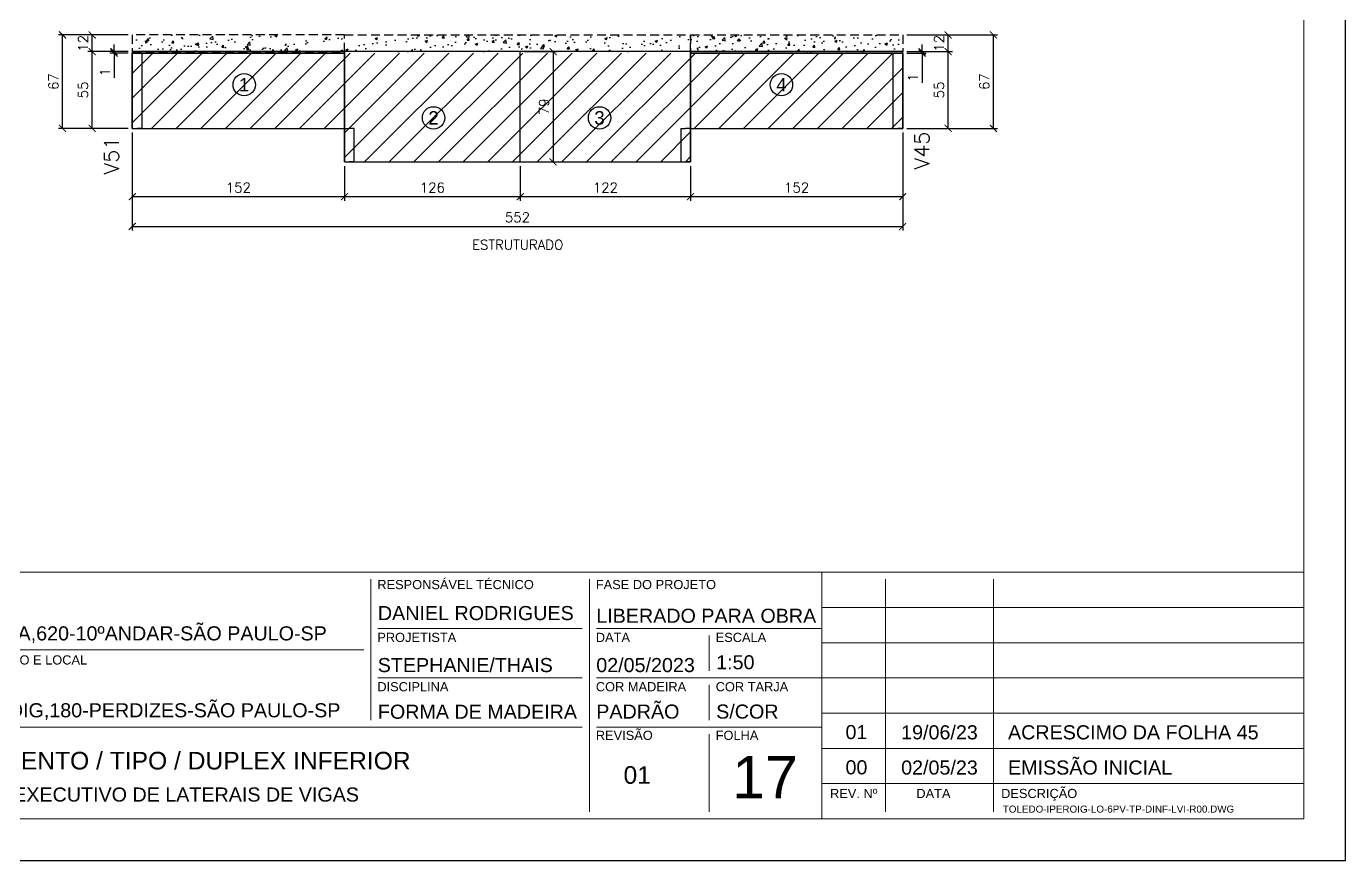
# Model space of a CAD drawing. Extents: x -23436 to 4767, y -4638 to 9755.
# Drawn here: x -18552 to -17606, y 4082 to 4680 of the extents above; entities that cross this region are included whole.
import ezdxf
from ezdxf.enums import TextEntityAlignment as Align

# ---------------------------------------------------------------- set-up
doc = ezdxf.new("R2010")
doc.units = 0
doc.header["$PDMODE"] = 2
doc.header["$PDSIZE"] = 10
doc.linetypes.add('HIDDEN', pattern=[9.525, 6.35, -3.175])
doc.layers.get('0').update_dxf_attribs({"lineweight": 13})
doc.layers.get('Defpoints').update_dxf_attribs({"lineweight": 13})
for name, color, linetype in [('Concreto', 250, 'HIDDEN'), ('Cota', 4, 'Continuous'), ('MB Logo', 255, 'Continuous'), ('Painéis', 200, 'Continuous'), ('Reaproveitamento', 251, 'Continuous'), ('Romaneio', 10, 'Continuous')]:
    doc.layers.add(name, color=color, linetype=linetype)
for name, color, linetype, lineweight in [('FOLHA MB', 7, 'Continuous', 13), ('N° Folha', 5, 'Continuous', 13), ('Texto Seção', 7, 'Continuous', 15)]:
    doc.layers.add(name, color=color, linetype=linetype, lineweight=lineweight)
doc.layers.add('Laje_Perimetro', color=7, linetype='Continuous', plot=False)
doc.styles.add('ARIAL', font='arial.ttf', dxfattribs={"oblique": 15, "height": 25})
doc.styles.add('MB_C01', font='arial.ttf', dxfattribs={"height": 1.3})
doc.styles.add('MB_C02', font='arial.ttf', dxfattribs={"height": 2})
doc.styles.add('MB_C03', font='arial.ttf', dxfattribs={"height": 2.5})
doc.styles.add('MB_C04', font='arial.ttf', dxfattribs={"height": 6})
doc.styles.add('REGUA-120', font='ROMANS.shx', dxfattribs={"height": 15})
doc.styles.add('ROMANS', font='romans.shx')
doc.dimstyles.new('Cota Paínel', dxfattribs={"dimtxt": 7, "dimasz": 5, "dimexe": 3, "dimexo": 3, "dimgap": 3, "dimtad": 1, "dimdec": 1, "dimzin": 12, "dimdsep": 46, "dimtxsty": 'ROMANS', "dimblk": 'ARCHTICK', "dimcen": 0, "dimclrd": 4, "dimclre": 4, "dimclrt": 1, "dimadec": 1, "dimazin": 3, "dimtfac": 1, "dimtdec": 1, "dimtmove": 0, "dimatfit": 3, "dimldrblk": 'OBLIQUE', "dimfxl": 1, "dimtolj": 1, "dimtzin": 12, "dimarcsym": 0})
pattern_1 = [(50, (-26.599, -2326.895), (17.931505, -1.568803), [1.875, -20.625]), (355, (-26.599, -2326.895), (-3.468783, 18.804803), [1.5, -16.5]), (100.45144, (-25.104, -2327.026), (14.462721, 17.236), [1.593505, -17.528553]), (46.1842, (-26.599, -2321.895), (26.681033, -4.137982), [2.8125, -30.9375]), (96.63564, (-24.375, -2322.24), (23.36655, 24.352965), [2.39026, -26.292844]), (351.18416, (-26.599, -2321.895), (23.36655, 24.352965), [2.25, -24.75]), (21, (-24.099, -2323.145), (14.922676, -10.065472), [1.875, -20.625]), (326, (-24.099, -2323.145), (6.082883, 18.128751), [1.5, -16.5]), (71.45144, (-22.855, -2323.984), (21.00556, 8.063279), [1.593505, -17.528553]), (37.5, (-26.5986, -2326.8953), (0.3039964, 8.3223463), [0, -16.3, 0, -16.75, 0, -16.5625]), (7.5, (-26.599, -2326.895), (6.5767384, 9.8602928), [0, -9.55, 0, -15.925, 0, -6.3125]), (327.5, (-32.1736, -2326.895), (13.345561, -0.5638718), [0, -6.25, 0, -19.5, 0, -25.875]), (317.5, (-34.674, -2326.895), (14.579654, 2.5026246), [0, -8.125, 0, -12.95, 0, -18.375])]

# ---------------------------------------------------------------- blocks, each defined once
blk = doc.blocks.new('A$C169d8357')
at = {"layer": 'FOLHA MB', "color": 1}
for p, q in [((1109.82, 356.72), (70, 356.72)), ((786.55, 351.67), (786.55, 250.65)), ((943.14, 351.67), (943.14, 184.99)), ((1109.82, 356.72), (1109.82, 179.94)), ((1455.02, 356.72), (1109.82, 356.72)), ((1155.28, 184.99), (1155.28, 351.67)), ((1232.62, 351.67), (1232.62, 184.99)), ((1455.02, 331.47), (1109.82, 331.47)), ((938.09, 316.32), (791.61, 316.32)), ((1109.82, 316.32), (948.19, 316.32)), ((1029, 311.26), (1029, 286.01)), ((1455.02, 306.21), (1109.82, 306.21)), ((781.5, 301.16), (450.7, 301.16)), ((938.09, 280.96), (791.61, 280.96)), ((1109.82, 280.96), (948.19, 280.96)), ((1029, 275.91), (1029, 250.65)), ((1455.02, 280.96), (1109.82, 280.96)), ((1455.02, 255.7), (1109.82, 255.7)), ((938.09, 245.6), (450.7, 245.6)), ((1109.82, 245.6), (948.19, 245.6)), ((1029, 240.55), (1029, 184.99)), ((1455.02, 230.45), (1109.82, 230.45)), ((1455.02, 205.19), (1109.82, 205.19))]:
    blk.add_line(p, q, dxfattribs=at)
for points in [[(0, 1199.94), (0, 149.94), (1485.02, 149.94), (1485.02, 1199.94)], [(70, 1169.94), (70, 179.94), (1455.02, 179.94), (1455.02, 1169.94)]]:
    blk.add_lwpolyline(points, close=True, dxfattribs=at)
at = {"layer": 'FOLHA MB', "color": 6}
for s, height, style, p in [('RESPONSÁVEL TÉCNICO', 6.5663, 'MB_C01', (791.21, 344.6)), ('FASE DO PROJETO', 6.5663, 'MB_C01', (947.79, 344.6)), ('R. HUNGRIA,620-10ºANDAR-SÃO PAULO-SP', 10.102, 'MB_C02', (459.73, 307.83)), ('PROJETISTA', 6.566, 'MB_C01', (791.21, 306.72)), ('DATA', 6.566, 'MB_C01', (947.79, 306.72)), ('ESCALA', 6.566, 'MB_C01', (1033.66, 306.72)), ('EMPREENDIMENTO E LOCAL', 6.5663, 'MB_C01', (454.33, 290.56)), ('DISCIPLINA', 6.566, 'MB_C01', (791.21, 271.36)), ('COR MADEIRA', 6.5663, 'MB_C01', (947.79, 271.36)), ('COR TARJA', 6.566, 'MB_C01', (1033.66, 271.36)), ('RUA IPEROIG,180-PERDIZES-SÃO PAULO-SP', 10.102, 'MB_C02', (459.73, 252.69)), ('REVISÃO', 6.566, 'MB_C01', (947.79, 236.51)), ('FOLHA', 6.566, 'MB_C01', (1033.66, 236.51)), ('PROJETO EXECUTIVO DE LATERAIS DE VIGAS', 10.102, 'MB_C02', (459.73, 192.28))]:
    blk.add_text(s, height=height, dxfattribs=dict(at, style=style)).set_placement(p)
at = {"layer": 'FOLHA MB', "color": 5}
for s, height, style, p in [('DANIEL RODRIGUES', 10.102, 'MB_C02', (791.61, 322.38)), ('LIBERADO PARA OBRA', 10.102, 'MB_C02', (948.09, 320.46)), ('STEPHANIE/THAIS', 10.102, 'MB_C02', (791.51, 285.11)), ('02/05/2023', 10.102, 'MB_C02', (948.09, 285.11)), ('1:50', 10.102, 'MB_C02', (1034, 287.12)), ('FORMA DE MADEIRA', 10.102, 'MB_C02', (791.61, 251.66)), ('PADRÃO', 10.102, 'MB_C02', (948.09, 251.76)), ('S/COR', 10.102, 'MB_C02', (1034, 251.76)), ('01', 10.102, 'MB_C02', (1126.67, 237.06)), ('19/06/23', 10.102, 'MB_C02', (1166.54, 236.89)), ('ACRESCIMO DA FOLHA 45', 10.102, 'MB_C02', (1243.12, 236.89)), ('6º PAVIMENTO / TIPO / DUPLEX INFERIOR', 12.6276, 'MB_C03', (459.73, 215.3)), ('01', 12.628, 'MB_C03', (967.63, 205.03)), ('00', 10.102, 'MB_C02', (1126.67, 211.8)), ('02/05/23', 10.102, 'MB_C02', (1166.54, 211.64)), ('EMISSÃO INICIAL', 10.102, 'MB_C02', (1243.12, 211.64))]:
    blk.add_text(s, height=height, dxfattribs=dict(at, style=style)).set_placement(p)
at = {"layer": 'FOLHA MB', "color": 6, "style": 'MB_C01'}
for s, p in [('REV. Nº', (1132.55, 198.09)), ('DATA', (1189.69, 198.09)), ('DESCRIÇÃO', (1265.45, 198.09))]:
    blk.add_text(s, height=6.566, dxfattribs=at).set_placement(p, align=Align.MIDDLE_CENTER)
at = {"layer": 'FOLHA MB', "insert": (1239.38, 189.41), "char_height": 5.051, "width": 210.8177, "attachment_point": 1, "style": 'MB_C04'}
blk.add_mtext('TOLEDO-IPEROIG-LO-6PV-TP-DINF-LVI-R00.DWG', dxfattribs=at)
blk = doc.blocks.new('_ArchTick')
at = {"color": 0, "linetype": 'ByBlock', "const_width": 0.15}
blk.add_lwpolyline([(-0.5, -0.5), (0.5, 0.5)], dxfattribs=at)
blk = doc.blocks.new('*D379')
at = {"layer": 'Cota', "color": 4, "lineweight": -2, "transparency": 16777216}
for p, q in [((-18475.76, 4604.29), (-18475.76, 4555.32)), ((-18323.76, 4580.29), (-18323.76, 4555.32)), ((-18475.76, 4558.32), (-18323.76, 4558.32))]:
    blk.add_line(p, q, dxfattribs=at)
at = {"layer": 'Defpoints', "color": 0, "transparency": 16777216}
for p in [(-18475.76, 4607.29), (-18323.76, 4583.29), (-18323.76, 4558.32)]:
    blk.add_point(p, dxfattribs=at)
at = {"layer": 'Cota', "color": 4, "lineweight": -2, "transparency": 16777216, "xscale": 5, "yscale": 5, "zscale": 5, "rotation": 180}
blk.add_blockref('_ArchTick', (-18475.76, 4558.32), dxfattribs=at)
at = {"layer": 'Cota', "color": 4, "lineweight": -2, "transparency": 16777216, "xscale": 5, "yscale": 5, "zscale": 5}
blk.add_blockref('_ArchTick', (-18323.76, 4558.32), dxfattribs=at)
at = {"layer": 'Cota', "color": 1, "transparency": 16777216, "insert": (-18399.76, 4564.82), "char_height": 7, "attachment_point": 5, "style": 'ROMANS'}
blk.add_mtext('\\A1;152', dxfattribs=at)
blk = doc.blocks.new('_OBLIQUE')
at = {"color": 0, "linetype": 'ByBlock', "lineweight": -2}
for p, q in [((0, 0), (-1, 0)), ((-0.5, -0.5), (0.5, 0.5))]:
    blk.add_line(p, q, dxfattribs=at)
blk = doc.blocks.new('*D380')
at = {"layer": 'Cota', "color": 4, "lineweight": -2, "transparency": 16777216}
for p, q in [((-18478.76, 4662.29), (-18507.52, 4662.29)), ((-18504.52, 4607.29), (-18504.52, 4662.29)), ((-18478.76, 4607.29), (-18507.52, 4607.29))]:
    blk.add_line(p, q, dxfattribs=at)
at = {"layer": 'Defpoints', "color": 0, "transparency": 16777216}
for p in [(-18504.52, 4662.29), (-18475.76, 4662.29), (-18475.76, 4607.29)]:
    blk.add_point(p, dxfattribs=at)
at = {"layer": 'Cota', "color": 4, "lineweight": -2, "transparency": 16777216, "xscale": 5, "yscale": 5, "zscale": 5}
for p, rotation in [((-18504.52, 4662.29), 90), ((-18504.52, 4607.29), 270)]:
    blk.add_blockref('_ArchTick', p, dxfattribs=dict(at, rotation=rotation))
at = {"layer": 'Cota', "color": 1, "transparency": 16777216, "insert": (-18511.02, 4634.79), "char_height": 7, "attachment_point": 5, "rotation": 90, "style": 'ROMANS'}
blk.add_mtext('\\A1;55', dxfattribs=at)
blk = doc.blocks.new('*D381')
at = {"layer": 'Cota', "color": 4, "lineweight": -2, "transparency": 16777216}
for p, q in [((-17923.76, 4604.29), (-17923.76, 4555.32)), ((-18075.76, 4580.29), (-18075.76, 4555.32)), ((-18075.76, 4558.32), (-17923.76, 4558.32))]:
    blk.add_line(p, q, dxfattribs=at)
at = {"layer": 'Defpoints', "color": 0, "transparency": 16777216}
for p in [(-17923.76, 4607.29), (-18075.76, 4583.29), (-17923.76, 4558.32)]:
    blk.add_point(p, dxfattribs=at)
at = {"layer": 'Cota', "color": 4, "lineweight": -2, "transparency": 16777216, "xscale": 5, "yscale": 5, "zscale": 5, "rotation": 180}
blk.add_blockref('_ArchTick', (-18075.76, 4558.32), dxfattribs=at)
at = {"layer": 'Cota', "color": 4, "lineweight": -2, "transparency": 16777216, "xscale": 5, "yscale": 5, "zscale": 5}
blk.add_blockref('_ArchTick', (-17923.76, 4558.32), dxfattribs=at)
at = {"layer": 'Cota', "color": 1, "transparency": 16777216, "insert": (-17999.76, 4564.82), "char_height": 7, "attachment_point": 5, "style": 'ROMANS'}
blk.add_mtext('\\A1;152', dxfattribs=at)
blk = doc.blocks.new('*D382')
at = {"layer": 'Cota', "color": 4, "lineweight": -2, "transparency": 16777216}
for p, q in [((-17920.76, 4662.29), (-17906.87, 4662.29)), ((-17920.76, 4661.29), (-17906.87, 4661.29)), ((-17909.87, 4662.29), (-17909.87, 4667.29)), ((-17909.87, 4662.29), (-17909.87, 4661.29)), ((-17909.87, 4661.29), (-17909.87, 4639.92))]:
    blk.add_line(p, q, dxfattribs=at)
at = {"layer": 'Defpoints', "color": 0, "transparency": 16777216}
for p in [(-17923.76, 4662.29), (-17923.76, 4661.29), (-17909.87, 4662.29)]:
    blk.add_point(p, dxfattribs=at)
at = {"layer": 'Cota', "color": 4, "lineweight": -2, "transparency": 16777216, "xscale": 5, "yscale": 5, "zscale": 5}
for p, rotation in [((-17909.87, 4662.29), 270), ((-17909.87, 4661.29), 90)]:
    blk.add_blockref('_ArchTick', p, dxfattribs=dict(at, rotation=rotation))
at = {"layer": 'Cota', "color": 1, "transparency": 16777216, "insert": (-17916.37, 4643.75), "char_height": 7, "attachment_point": 5, "rotation": 90, "style": 'ROMANS'}
blk.add_mtext('\\A1;1', dxfattribs=at)
blk = doc.blocks.new('*D383')
at = {"layer": 'Cota', "color": 4, "lineweight": -2, "transparency": 16777216}
for p, q in [((-17920.76, 4662.29), (-17888.17, 4662.29)), ((-17891.17, 4607.29), (-17891.17, 4662.29)), ((-17920.76, 4607.29), (-17888.17, 4607.29))]:
    blk.add_line(p, q, dxfattribs=at)
at = {"layer": 'Defpoints', "color": 0, "transparency": 16777216}
for p in [(-17923.76, 4662.29), (-17891.17, 4662.29), (-17923.76, 4607.29)]:
    blk.add_point(p, dxfattribs=at)
at = {"layer": 'Cota', "color": 4, "lineweight": -2, "transparency": 16777216, "xscale": 5, "yscale": 5, "zscale": 5}
for p, rotation in [((-17891.17, 4662.29), 90), ((-17891.17, 4607.29), 270)]:
    blk.add_blockref('_ArchTick', p, dxfattribs=dict(at, rotation=rotation))
at = {"layer": 'Cota', "color": 1, "transparency": 16777216, "insert": (-17897.67, 4634.79), "char_height": 7, "attachment_point": 5, "rotation": 90, "style": 'ROMANS'}
blk.add_mtext('\\A1;55', dxfattribs=at)
blk = doc.blocks.new('*D384')
at = {"layer": 'Cota', "color": 4, "lineweight": -2, "transparency": 16777216}
for p, q in [((-18323.76, 4580.29), (-18323.76, 4555.32)), ((-18197.76, 4580.29), (-18197.76, 4555.32)), ((-18323.76, 4558.32), (-18197.76, 4558.32))]:
    blk.add_line(p, q, dxfattribs=at)
at = {"layer": 'Defpoints', "color": 0, "transparency": 16777216}
for p in [(-18323.76, 4583.29), (-18197.76, 4583.29), (-18197.76, 4558.32)]:
    blk.add_point(p, dxfattribs=at)
at = {"layer": 'Cota', "color": 4, "lineweight": -2, "transparency": 16777216, "xscale": 5, "yscale": 5, "zscale": 5, "rotation": 180}
blk.add_blockref('_ArchTick', (-18323.76, 4558.32), dxfattribs=at)
at = {"layer": 'Cota', "color": 4, "lineweight": -2, "transparency": 16777216, "xscale": 5, "yscale": 5, "zscale": 5}
blk.add_blockref('_ArchTick', (-18197.76, 4558.32), dxfattribs=at)
at = {"layer": 'Cota', "color": 1, "transparency": 16777216, "insert": (-18260.76, 4564.82), "char_height": 7, "attachment_point": 5, "style": 'ROMANS'}
blk.add_mtext('\\A1;126', dxfattribs=at)
blk = doc.blocks.new('*D385')
at = {"layer": 'Cota', "color": 4, "lineweight": -2, "transparency": 16777216}
for p, q in [((-18197.76, 4580.29), (-18197.76, 4555.32)), ((-18075.76, 4580.29), (-18075.76, 4555.32)), ((-18197.76, 4558.32), (-18075.76, 4558.32))]:
    blk.add_line(p, q, dxfattribs=at)
at = {"layer": 'Defpoints', "color": 0, "transparency": 16777216}
for p in [(-18197.76, 4583.29), (-18075.76, 4583.29), (-18075.76, 4558.32)]:
    blk.add_point(p, dxfattribs=at)
at = {"layer": 'Cota', "color": 4, "lineweight": -2, "transparency": 16777216, "xscale": 5, "yscale": 5, "zscale": 5, "rotation": 180}
blk.add_blockref('_ArchTick', (-18197.76, 4558.32), dxfattribs=at)
at = {"layer": 'Cota', "color": 4, "lineweight": -2, "transparency": 16777216, "xscale": 5, "yscale": 5, "zscale": 5}
blk.add_blockref('_ArchTick', (-18075.76, 4558.32), dxfattribs=at)
at = {"layer": 'Cota', "color": 1, "transparency": 16777216, "insert": (-18136.76, 4564.82), "char_height": 7, "attachment_point": 5, "style": 'ROMANS'}
blk.add_mtext('\\A1;122', dxfattribs=at)
blk = doc.blocks.new('*D386')
at = {"layer": 'Cota', "color": 4, "lineweight": -2, "transparency": 16777216}
for p, q in [((-18478.76, 4674.29), (-18528.71, 4674.29)), ((-18525.71, 4607.29), (-18525.71, 4674.29)), ((-18478.76, 4607.29), (-18528.71, 4607.29))]:
    blk.add_line(p, q, dxfattribs=at)
at = {"layer": 'Defpoints', "color": 0, "transparency": 16777216}
for p in [(-18525.71, 4674.29), (-18475.76, 4674.29), (-18475.76, 4607.29)]:
    blk.add_point(p, dxfattribs=at)
at = {"layer": 'Cota', "color": 4, "lineweight": -2, "transparency": 16777216, "xscale": 5, "yscale": 5, "zscale": 5}
for p, rotation in [((-18525.71, 4674.29), 90), ((-18525.71, 4607.29), 270)]:
    blk.add_blockref('_ArchTick', p, dxfattribs=dict(at, rotation=rotation))
at = {"layer": 'Cota', "color": 1, "transparency": 16777216, "insert": (-18532.21, 4640.79), "char_height": 7, "attachment_point": 5, "rotation": 90, "style": 'ROMANS'}
blk.add_mtext('\\A1;67', dxfattribs=at)
blk = doc.blocks.new('*D387')
at = {"layer": 'Cota', "color": 4, "lineweight": -2, "transparency": 16777216}
for p, q in [((-18478.76, 4674.29), (-18507.52, 4674.29)), ((-18504.52, 4662.29), (-18504.52, 4674.29)), ((-18478.76, 4662.29), (-18507.52, 4662.29))]:
    blk.add_line(p, q, dxfattribs=at)
at = {"layer": 'Defpoints', "color": 0, "transparency": 16777216}
for p in [(-18504.52, 4674.29), (-18475.76, 4674.29), (-18475.76, 4662.29)]:
    blk.add_point(p, dxfattribs=at)
at = {"layer": 'Cota', "color": 4, "lineweight": -2, "transparency": 16777216, "xscale": 5, "yscale": 5, "zscale": 5}
for p, rotation in [((-18504.52, 4674.29), 90), ((-18504.52, 4662.29), 270)]:
    blk.add_blockref('_ArchTick', p, dxfattribs=dict(at, rotation=rotation))
at = {"layer": 'Cota', "color": 1, "transparency": 16777216, "insert": (-18511.02, 4668.29), "char_height": 7, "attachment_point": 5, "rotation": 90, "style": 'ROMANS'}
blk.add_mtext('\\A1;12', dxfattribs=at)
blk = doc.blocks.new('*D388')
at = {"layer": 'Cota', "color": 4, "lineweight": -2, "transparency": 16777216}
for p, q in [((-17920.76, 4674.29), (-17855.77, 4674.29)), ((-17858.77, 4607.29), (-17858.77, 4674.29)), ((-17920.76, 4607.29), (-17855.77, 4607.29))]:
    blk.add_line(p, q, dxfattribs=at)
at = {"layer": 'Defpoints', "color": 0, "transparency": 16777216}
for p in [(-17923.76, 4674.29), (-17858.77, 4674.29), (-17923.76, 4607.29)]:
    blk.add_point(p, dxfattribs=at)
at = {"layer": 'Cota', "color": 4, "lineweight": -2, "transparency": 16777216, "xscale": 5, "yscale": 5, "zscale": 5}
for p, rotation in [((-17858.77, 4674.29), 90), ((-17858.77, 4607.29), 270)]:
    blk.add_blockref('_ArchTick', p, dxfattribs=dict(at, rotation=rotation))
at = {"layer": 'Cota', "color": 1, "transparency": 16777216, "insert": (-17865.27, 4640.79), "char_height": 7, "attachment_point": 5, "rotation": 90, "style": 'ROMANS'}
blk.add_mtext('\\A1;67', dxfattribs=at)
blk = doc.blocks.new('*D389')
at = {"layer": 'Cota', "color": 4, "lineweight": -2, "transparency": 16777216}
for p, q in [((-17920.76, 4674.29), (-17888.17, 4674.29)), ((-17891.17, 4662.29), (-17891.17, 4674.29)), ((-17920.76, 4662.29), (-17888.17, 4662.29))]:
    blk.add_line(p, q, dxfattribs=at)
at = {"layer": 'Defpoints', "color": 0, "transparency": 16777216}
for p in [(-17923.76, 4674.29), (-17891.17, 4674.29), (-17923.76, 4662.29)]:
    blk.add_point(p, dxfattribs=at)
at = {"layer": 'Cota', "color": 4, "lineweight": -2, "transparency": 16777216, "xscale": 5, "yscale": 5, "zscale": 5}
for p, rotation in [((-17891.17, 4674.29), 90), ((-17891.17, 4662.29), 270)]:
    blk.add_blockref('_ArchTick', p, dxfattribs=dict(at, rotation=rotation))
at = {"layer": 'Cota', "color": 1, "transparency": 16777216, "insert": (-17897.67, 4668.29), "char_height": 7, "attachment_point": 5, "rotation": 90, "style": 'ROMANS'}
blk.add_mtext('\\A1;12', dxfattribs=at)
blk = doc.blocks.new('*D390')
at = {"layer": 'Cota', "color": 4, "lineweight": -2, "transparency": 16777216}
for p, q in [((-18194.76, 4662.29), (-18171.26, 4662.29)), ((-18174.26, 4662.29), (-18174.26, 4583.29)), ((-18194.76, 4583.29), (-18171.26, 4583.29))]:
    blk.add_line(p, q, dxfattribs=at)
at = {"layer": 'Defpoints', "color": 0, "transparency": 16777216}
for p in [(-18197.76, 4662.29), (-18197.76, 4583.29), (-18174.26, 4583.29)]:
    blk.add_point(p, dxfattribs=at)
at = {"layer": 'Cota', "color": 4, "lineweight": -2, "transparency": 16777216, "xscale": 5, "yscale": 5, "zscale": 5}
for p, rotation in [((-18174.26, 4662.29), 90), ((-18174.26, 4583.29), 270)]:
    blk.add_blockref('_ArchTick', p, dxfattribs=dict(at, rotation=rotation))
at = {"layer": 'Cota', "color": 1, "transparency": 16777216, "insert": (-18180.76, 4622.79), "char_height": 7, "attachment_point": 5, "rotation": 90, "style": 'ROMANS'}
blk.add_mtext('\\A1;79', dxfattribs=at)
blk = doc.blocks.new('*D378')
at = {"layer": 'Cota', "color": 4, "lineweight": -2, "transparency": 16777216}
for p, q in [((-18478.76, 4662.29), (-18491.87, 4662.29)), ((-18478.76, 4661.29), (-18491.87, 4661.29)), ((-18488.87, 4662.29), (-18488.87, 4667.29)), ((-18488.87, 4662.29), (-18488.87, 4661.29)), ((-18488.87, 4661.29), (-18488.87, 4643.62))]:
    blk.add_line(p, q, dxfattribs=at)
at = {"layer": 'Defpoints', "color": 0, "transparency": 16777216}
for p in [(-18488.87, 4661.29), (-18475.76, 4662.29), (-18475.76, 4661.29)]:
    blk.add_point(p, dxfattribs=at)
at = {"layer": 'Cota', "color": 4, "lineweight": -2, "transparency": 16777216, "xscale": 5, "yscale": 5, "zscale": 5}
for p, rotation in [((-18488.87, 4662.29), 270), ((-18488.87, 4661.29), 90)]:
    blk.add_blockref('_ArchTick', p, dxfattribs=dict(at, rotation=rotation))
at = {"layer": 'Cota', "color": 1, "transparency": 16777216, "insert": (-18495.37, 4647.46), "char_height": 7, "attachment_point": 5, "rotation": 90, "style": 'ROMANS'}
blk.add_mtext('\\A1;1', dxfattribs=at)
blk = doc.blocks.new('*D391')
at = {"layer": 'Cota', "color": 4, "lineweight": -2, "transparency": 16777216}
for p, q in [((-18475.76, 4604.29), (-18475.76, 4533.98)), ((-17923.76, 4604.29), (-17923.76, 4533.98)), ((-18475.76, 4536.98), (-17923.76, 4536.98))]:
    blk.add_line(p, q, dxfattribs=at)
at = {"layer": 'Defpoints', "color": 0, "transparency": 16777216}
for p in [(-18475.76, 4607.29), (-17923.76, 4607.29), (-17923.76, 4536.98)]:
    blk.add_point(p, dxfattribs=at)
at = {"layer": 'Cota', "color": 4, "lineweight": -2, "transparency": 16777216, "xscale": 5, "yscale": 5, "zscale": 5, "rotation": 180}
blk.add_blockref('_ArchTick', (-18475.76, 4536.98), dxfattribs=at)
at = {"layer": 'Cota', "color": 4, "lineweight": -2, "transparency": 16777216, "xscale": 5, "yscale": 5, "zscale": 5}
blk.add_blockref('_ArchTick', (-17923.76, 4536.98), dxfattribs=at)
at = {"layer": 'Cota', "color": 1, "transparency": 16777216, "insert": (-18199.76, 4543.48), "char_height": 7, "attachment_point": 5, "style": 'ROMANS'}
blk.add_mtext('\\A1;552', dxfattribs=at)

msp = doc.modelspace()

# ---------------------------------------------------------------- hatches: boundary and pattern name
at = {"layer": 'Concreto'}
h = msp.add_hatch(dxfattribs=at)
h.set_pattern_fill('AR-CONC', color=256, scale=2.5)
h.set_pattern_definition(pattern_1)
h.paths.add_polyline_path([(-18475.76, 4662.29), (-18323.76, 4662.29), (-18323.76, 4674.29), (-18475.76, 4674.29)])
h = msp.add_hatch(dxfattribs=at)
h.set_pattern_fill('AR-CONC', color=256, scale=2.5)
h.set_pattern_definition([(50, (-26.599, -2324.895), (17.931505, -1.568803), [1.875, -20.625]), (355, (-26.599, -2324.895), (-3.468783, 18.804803), [1.5, -16.5]), (100.45144, (-25.104, -2325.026), (14.462721, 17.236), [1.593505, -17.528553]), (46.1842, (-26.599, -2319.895), (26.681033, -4.137982), [2.8125, -30.9375]), (96.63564, (-24.375, -2320.24), (23.36655, 24.352965), [2.39026, -26.292844]), (351.18416, (-26.599, -2319.895), (23.36655, 24.352965), [2.25, -24.75]), (21, (-24.099, -2321.145), (14.922676, -10.065472), [1.875, -20.625]), (326, (-24.099, -2321.145), (6.082883, 18.128751), [1.5, -16.5]), (71.45144, (-22.855, -2321.984), (21.00556, 8.063279), [1.593505, -17.528553]), (37.5, (-26.5986, -2324.8953), (0.3039964, 8.3223463), [0, -16.3, 0, -16.75, 0, -16.5625]), (7.5, (-26.599, -2324.895), (6.5767384, 9.860293), [0, -9.55, 0, -15.925, 0, -6.3125]), (327.5, (-32.1736, -2324.895), (13.345561, -0.5638718), [0, -6.25, 0, -19.5, 0, -25.875]), (317.5, (-34.674, -2324.895), (14.579654, 2.5026246), [0, -8.125, 0, -12.95, 0, -18.375])])
h.paths.add_polyline_path([(-18323.76, 4674.29), (-18075.76, 4674.29), (-18075.76, 4662.29), (-18323.76, 4662.29)])
h = msp.add_hatch(dxfattribs=at)
h.set_pattern_fill('AR-CONC', color=256, scale=2.5)
h.set_pattern_definition(pattern_1)
h.paths.add_polyline_path([(-18075.76, 4674.29), (-17923.76, 4674.29), (-17923.71, 4662.29), (-18075.71, 4662.29)])
at = {"layer": 'Reaproveitamento'}
h = msp.add_hatch(dxfattribs=at)
h.set_pattern_fill('ANSI31', color=256, scale=100)
h.set_pattern_definition([(45, (0, 0), (-8.838835, 8.838835), [])])
h.paths.add_polyline_path([(-18475.76, 4661.29), (-17923.76, 4661.29), (-17923.76, 4607.29), (-18075.76, 4607.29), (-18075.76, 4583.29), (-18323.76, 4583.29), (-18323.76, 4607.29), (-18475.76, 4607.29)])

# ---------------------------------------------------------------- linework, layer by layer
at = {"layer": 'Concreto'}
for points in [[(-18475.76, 4662.29), (-18323.76, 4662.29), (-18323.76, 4674.29), (-18475.76, 4674.29)], [(-18323.76, 4674.29), (-18075.76, 4674.29), (-18075.76, 4662.29), (-18323.76, 4662.29)], [(-18075.76, 4674.29), (-17923.76, 4674.29), (-17923.76, 4662.29), (-18075.76, 4662.29)]]:
    msp.add_lwpolyline(points, close=True, dxfattribs=at)
at = {"layer": 'Cota', "color": 50}
for p, q in [((-18475.76, 4607.29), (-18475.76, 4661.29)), ((-18475.76, 4661.29), (-18472.26, 4661.29)), ((-18468.76, 4661.29), (-18472.26, 4661.29)), ((-18468.76, 4607.29), (-18468.76, 4661.29)), ((-17930.76, 4661.29), (-17927.26, 4661.29)), ((-17930.76, 4661.29), (-17930.76, 4607.29)), ((-17923.76, 4661.29), (-17927.26, 4661.29)), ((-17923.76, 4661.29), (-17923.76, 4607.29)), ((-18475.76, 4607.29), (-18472.26, 4607.29)), ((-18468.76, 4607.29), (-18472.26, 4607.29)), ((-18323.76, 4583.29), (-18323.76, 4607.29)), ((-18323.76, 4607.29), (-18320.26, 4607.29)), ((-18316.76, 4607.29), (-18320.26, 4607.29)), ((-18316.76, 4583.29), (-18316.76, 4607.29)), ((-18082.76, 4607.29), (-18079.26, 4607.29)), ((-18082.76, 4607.29), (-18082.76, 4583.29)), ((-18075.76, 4607.29), (-18079.26, 4607.29)), ((-18075.76, 4607.29), (-18075.76, 4583.29)), ((-17930.76, 4607.29), (-17927.26, 4607.29)), ((-17923.76, 4607.29), (-17927.26, 4607.29)), ((-18323.76, 4583.29), (-18320.26, 4583.29)), ((-18316.76, 4583.29), (-18320.26, 4583.29)), ((-18082.76, 4583.29), (-18079.26, 4583.29)), ((-18075.76, 4583.29), (-18079.26, 4583.29))]:
    msp.add_line(p, q, dxfattribs=at)
at = {"layer": 'Laje_Perimetro'}
msp.add_lwpolyline([(-17606.38, 5132.26), (-19091.4, 5132.26), (-19091.4, 4082.26), (-17606.38, 4082.26)], close=True, dxfattribs=at)
at = {"layer": 'Painéis'}
msp.add_line((-18197.76, 4583.29), (-18197.76, 4662.29), dxfattribs=at)
for points in [[(-18475.76, 4661.29), (-18323.76, 4661.29), (-18323.76, 4662.29), (-18475.76, 4662.29)], [(-18475.76, 4607.29), (-18323.76, 4607.29), (-18323.76, 4661.29), (-18475.76, 4661.29)], [(-18323.76, 4662.29), (-18323.76, 4583.29), (-18075.76, 4583.29), (-18075.76, 4662.29)], [(-18075.76, 4661.29), (-17923.76, 4661.29), (-17923.76, 4662.29), (-18075.76, 4662.29)], [(-18075.76, 4607.29), (-17923.76, 4607.29), (-17923.76, 4661.29), (-18075.76, 4661.29)]]:
    msp.add_lwpolyline(points, close=True, dxfattribs=at)
at = {"layer": 'Romaneio'}
for centre in [(-18395.59, 4638.6), (-18010.59, 4638.6), (-18259.89, 4614.81), (-18140.97, 4614.81)]:
    msp.add_circle(centre, 8, dxfattribs=at)

# ---------------------------------------------------------------- block references
at = {"layer": 'MB Logo'}
msp.add_blockref('A$C169d8357', (-19091.4, 3932.32), dxfattribs=at)

# ---------------------------------------------------------------- texts
at = {"layer": 'N° Folha', "color": 5, "style": 'MB_C04'}
msp.add_text('17', height=30.306, dxfattribs=at).set_placement((-18045.93, 4127))
at = {"layer": 'Painéis', "color": 1, "insert": (-18199.63, 4523.83), "char_height": 7, "attachment_point": 5, "style": 'ROMANS'}
msp.add_mtext('\\A1;ESTRUTURADO', dxfattribs=at)
at = {"layer": 'Romaneio', "color": 0, "style": 'ARIAL'}
for s, p in [('1', (-18395.59, 4638.6)), ('4', (-18010.59, 4638.6)), ('2', (-18259.89, 4614.81)), ('3', (-18140.97, 4614.81))]:
    msp.add_text(s, height=9.6, dxfattribs=at).set_placement(p, align=Align.MIDDLE_CENTER)
at = {"layer": 'Texto Seção', "style": 'REGUA-120', "width": 1.05}
for s, p in [('V45', (-17910.03, 4591.38)), ('V51', (-18490.72, 4587.78))]:
    msp.add_text(s, height=10.4, rotation=90, dxfattribs=at).set_placement(p, align=Align.MIDDLE_CENTER)

# ---------------------------------------------------------------- dimensions: what is measured, and where the dimension line sits
at = {"layer": 'Cota'}
for base, p1, p2, picture, middle in [((-18525.71, 4674.29), (-18475.76, 4607.29), (-18475.76, 4674.29), '*D386', (-18532.21, 4640.79)), ((-17858.77, 4674.29), (-17923.76, 4607.29), (-17923.76, 4674.29), '*D388', (-17865.27, 4640.79)), ((-18504.52, 4662.29), (-18475.76, 4607.29), (-18475.76, 4662.29), '*D380', (-18511.02, 4634.79)), ((-18488.87, 4661.29), (-18475.76, 4662.29), (-18475.76, 4661.29), '*D378', (-18495.37, 4647.46)), ((-18174.26, 4583.29), (-18197.76, 4662.29), (-18197.76, 4583.29), '*D390', (-18180.76, 4622.79)), ((-17891.17, 4662.29), (-17923.76, 4607.29), (-17923.76, 4662.29), '*D383', (-17897.67, 4634.79))]:
    dim = msp.add_linear_dim(base=base, p1=p1, p2=p2, angle=90, dimstyle='Cota Paínel', dxfattribs=at)
    dim.commit()
    dim.dimension.update_dxf_attribs({"geometry": picture, "text_midpoint": middle})
for base, p1, p2, picture, middle in [((-18504.52, 4674.29), (-18475.76, 4662.29), (-18475.76, 4674.29), '*D387', (-18504.52, 4668.29)), ((-17891.17, 4674.29), (-17923.76, 4662.29), (-17923.76, 4674.29), '*D389', (-17891.17, 4668.29)), ((-17909.87, 4662.29), (-17923.76, 4661.29), (-17923.76, 4662.29), '*D382', (-17909.87, 4643.75))]:
    dim = msp.add_linear_dim(base=base, p1=p1, p2=p2, angle=90, dimstyle='Cota Paínel', dxfattribs=at)
    dim.commit()
    dim.dimension.update_dxf_attribs({"geometry": picture, "text_midpoint": middle, "dimtype": 160})
for base, p1, p2, picture, middle in [((-18323.76, 4558.32), (-18475.76, 4607.29), (-18323.76, 4583.29), '*D379', (-18399.76, 4564.82)), ((-17923.76, 4536.98), (-18475.76, 4607.29), (-17923.76, 4607.29), '*D391', (-18199.76, 4543.48)), ((-17923.76, 4558.32), (-18075.76, 4583.29), (-17923.76, 4607.29), '*D381', (-17999.76, 4564.82)), ((-18197.76, 4558.32), (-18323.76, 4583.29), (-18197.76, 4583.29), '*D384', (-18260.76, 4564.82)), ((-18075.76, 4558.32), (-18197.76, 4583.29), (-18075.76, 4583.29), '*D385', (-18136.76, 4564.82))]:
    dim = msp.add_linear_dim(base=base, p1=p1, p2=p2, dimstyle='Cota Paínel', dxfattribs=at)
    dim.commit()
    dim.dimension.update_dxf_attribs({"geometry": picture, "text_midpoint": middle})

doc.saveas('drawing.dxf')
